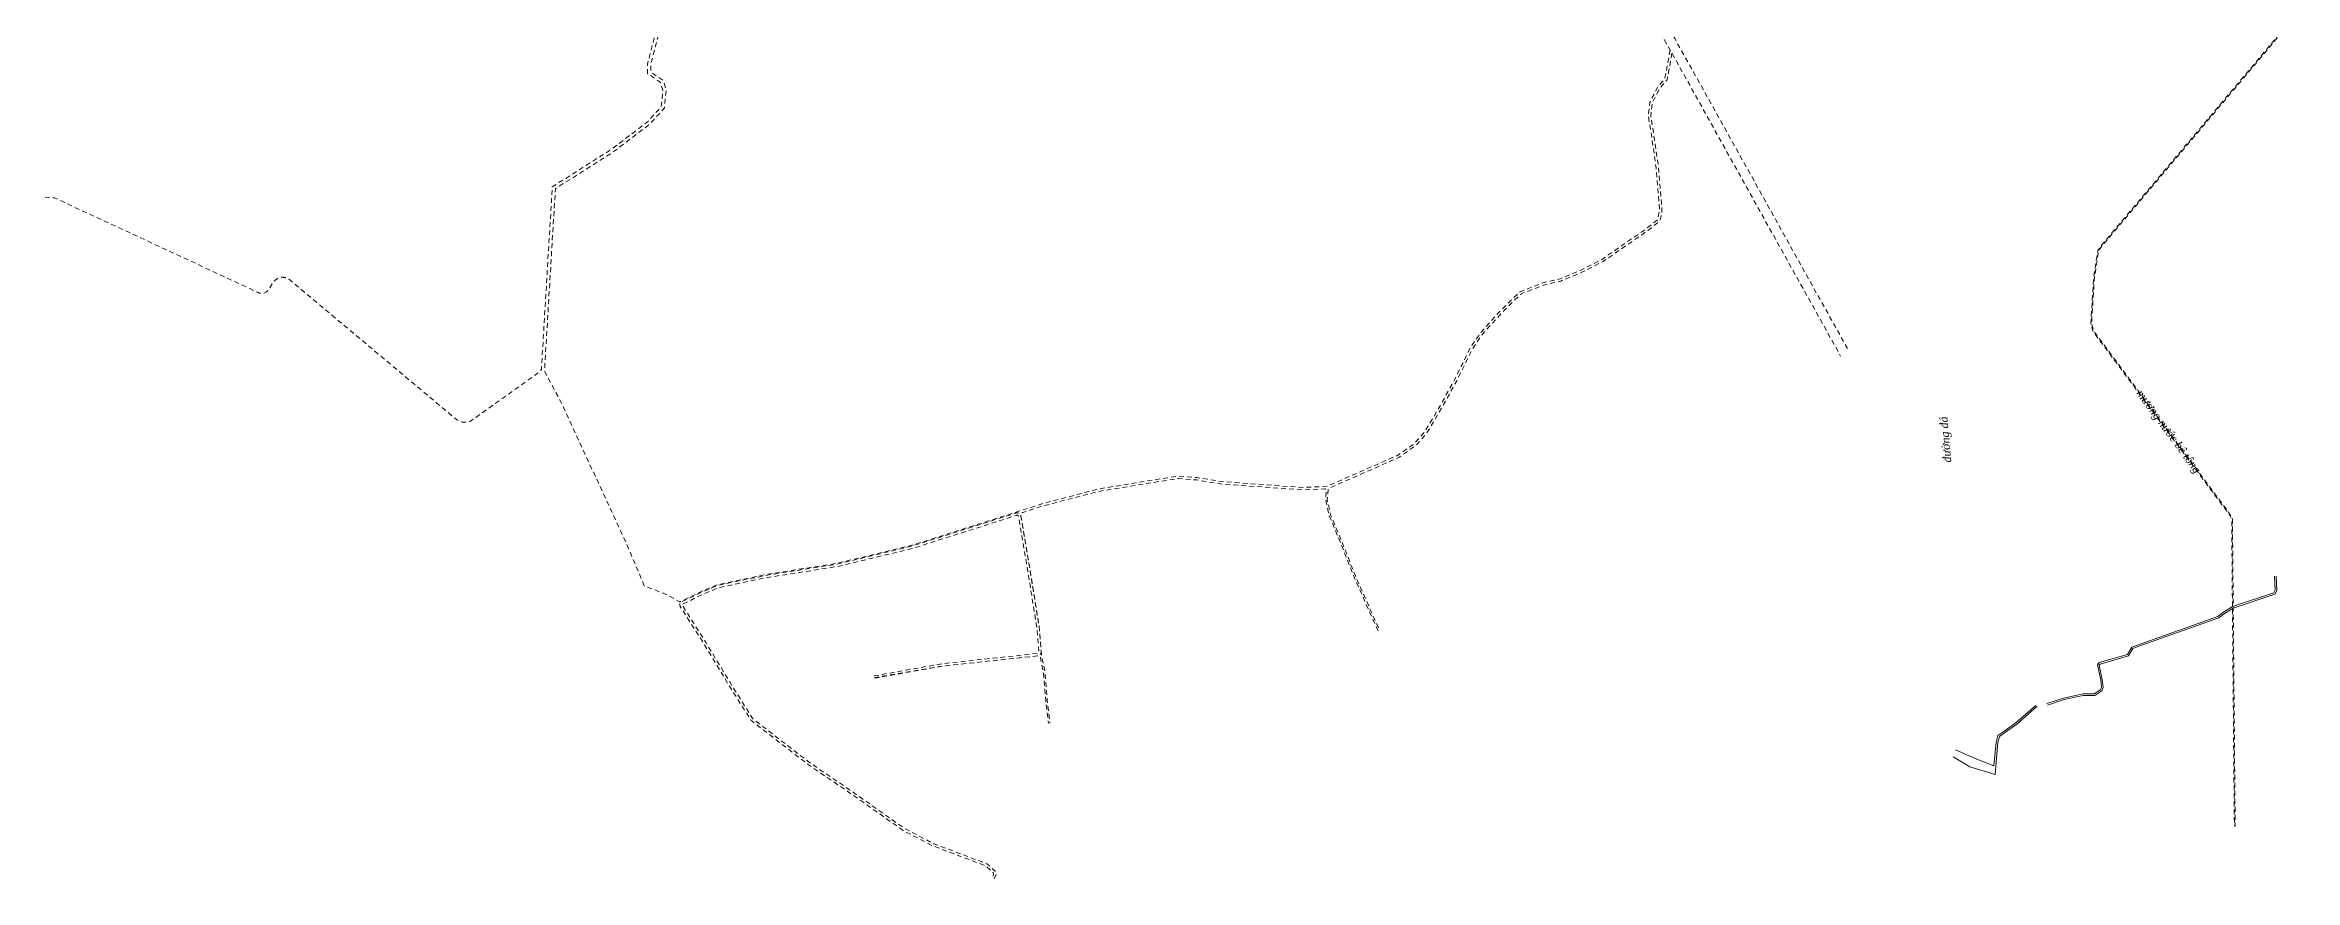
# Model space of a CAD drawing. Header units: metres. Extents: x 556238 to 587446, y 1177111 to 1219372.
# Drawn here: x 563412 to 566224, y 1207316 to 1208358 of the extents above; entities that cross this region are included whole.
import ezdxf

# ---------------------------------------------------------------- set-up
doc = ezdxf.new("R2010")
doc.units = ezdxf.units.M
doc.header["$MEASUREMENT"] = 0
doc.linetypes.add('Xr_Nen GT$0$MON', pattern=[10, 6, -4])
for name, color, linetype, lineweight in [('Xr_Nen GT$0$DUONG DAT', 250, 'Continuous', 0), ('Xr_Nen GT$0$DUONG_DA', 38, 'Xr_Nen GT$0$MON', 0), ('Xr_Nen GT$1$SONG_HO', 250, 'Continuous', 0)]:
    doc.layers.add(name, color=color, linetype=linetype, lineweight=lineweight)
doc.styles.add('Xr_Nen GT$0$ROMANS', font='romans.shx')
doc.linetypes.add('Xr_Nen GT$0$TL_P', pattern='A,2,[130,ltypeshp.shx,S=1,R=0,X=0,Y=-1],2', length=4)
doc.linetypes.add('Xr_Nen GT$1$TL_T', pattern='A,2,[130,ltypeshp.shx,S=1,R=0,X=0,Y=1],2', length=4)

msp = doc.modelspace()

# ---------------------------------------------------------------- linework, layer by layer
at = {"layer": 'Xr_Nen GT$0$DUONG DAT', "linetype": 'Xr_Nen GT$0$MON', "flags": 128}
for points in [[(564776.31053, 1209531.62446), (564987.70037, 1209154.64271), (565096.45094, 1208968.73083), (565159.54654, 1208854.82584), (565344.33031, 1208525.05), (565438.92587, 1208360.10299), (565656.37796, 1207969.92112)], [(564790.76675, 1209536.61582), (564998.11363, 1209160.60729), (565106.87994, 1208974.66848), (565170.02946, 1208860.66616), (565354.76969, 1208530.968), (565449.37213, 1208366.00901), (565666.86004, 1207975.76288)]]:
    msp.add_lwpolyline(points, dxfattribs=at)
at = {"layer": 'Xr_Nen GT$0$DUONG_DA', "flags": 128}
for points in [[(563412.15863, 1208168.50605), (563423.93405, 1208167.52158), (563526.5481, 1208120.0318), (563678.76217, 1208049.15148, 0.3726979893), (563691.35039, 1208052.73995), (563697.41721, 1208062.00808, -0.4491816587), (563718.12295, 1208065.07088), (563926.62801, 1207890.51822, 0.2400241145), (563943.51652, 1207888.32105), (564030.14426, 1207950.08161, 0.2267165757), (564032.65051, 1207954.60944), (564046.18782, 1208181.29964), (564119.73448, 1208227.85145), (564165.86531, 1208263.01687), (564182.3674, 1208281.47764), (564184.3664, 1208302.03327), (564181.33452, 1208311.76753), (564165.37633, 1208322.6164), (564165.11053, 1208334.60615), (564178.81725, 1208387.45245), (564205.08699, 1208463.23843), (564231.20605, 1208539.5989), (564249.15146, 1208593.36763), (564282.63011, 1208647.93084), (564325.01971, 1208728.0049), (564361.95788, 1208802.48109), (564388.26494, 1208854.06992), (564460.44505, 1208996.66106), (564509.21937, 1209093.60786), (564546.51345, 1209167.64792), (564667.26496, 1209398.80101), (564707.61788, 1209484.59911), (564732.91647, 1209517.84122)], [(565443.29708, 1208352.25957), (565436.75747, 1208316.78631, -0.1311132214), (565436.31541, 1208315.85469), (565427.58224, 1208305.56558, 0.0572942995), (565427.32832, 1208305.18579), (565418.2617, 1208287.54963, 0.0898285838), (565418.05398, 1208286.86769), (565416.06028, 1208269.83268, 0.0694559059), (565416.07255, 1208269.27984), (565420.85954, 1208239.78064, -0.0056794194), (565420.86631, 1208239.73571), (565425.69768, 1208204.98794, -0.0127054441), (565425.70911, 1208204.88696), (565429.53567, 1208161.18443, -0.0109924772), (565429.54142, 1208161.09669), (565429.98484, 1208150.87851, -0.0649338688), (565429.94025, 1208150.36314), (565427.86119, 1208140.8882, -0.1743486786), (565427.14075, 1208139.7422), (565412.66673, 1208128.40788, -0.0155313306), (565412.5666, 1208128.33437), (565384.09215, 1208108.76107, 0.0014666531), (565384.0825, 1208108.7544), (565358.12165, 1208090.68377, -0.0343991561), (565357.8858, 1208090.54261), (565330.93445, 1208076.83384, -0.020427937), (565330.78595, 1208076.76579), (565305.83219, 1208066.54218, -0.0390197928), (565305.53545, 1208066.44685), (565284.2572, 1208061.40085, 0.0355290325), (565283.98633, 1208061.31591), (565255.61558, 1208050.15175, 0.0998433702), (565254.95143, 1208049.72236), (565232.04008, 1208027.3743, 0.0146457208), (565231.95866, 1208027.29009), (565206.61291, 1207999.49083, 0.0369904299), (565206.43048, 1207999.25834), (565193.54495, 1207980.07037, 0.0326393593), (565193.41396, 1207979.84481), (565173.89757, 1207940.53841, -0.0114923553), (565173.85481, 1207940.45704), (565155.70179, 1207907.76068, -0.0061362859), (565155.67744, 1207907.71806), (565136.51608, 1207875.11745, -0.0489807544), (565136.28602, 1207874.80142), (565123.94508, 1207860.93172, -0.0569163372), (565123.60686, 1207860.62907), (565103.17562, 1207846.15874, -0.0508005817), (565102.82278, 1207845.95918), (565014.91766, 1207807.41687, -0.0914150314), (565014.21165, 1207807.25091), (564984.36812, 1207805.80045, -0.0302682951), (564984.12621, 1207805.80334), (564883.90972, 1207813.07901, -0.0214639496), (564883.73923, 1207813.09877), (564851.97535, 1207818.16991, 0.0211271487), (564851.80755, 1207818.18947), (564828.91261, 1207819.88263, 0.0559243391), (564828.46693, 1207819.86573), (564801.68989, 1207815.82848, 0.003065035), (564801.66567, 1207815.82467), (564728.15771, 1207803.81822, 0.0238087961), (564727.97151, 1207803.77863), (564659.53663, 1207785.78415, 0.0130057782), (564659.43675, 1207785.75508), (564568.29476, 1207756.64589, -0.0004689874), (564568.29119, 1207756.64475), (564495.84144, 1207733.65523, -0.0177527543), (564495.70468, 1207733.61712), (564401.85811, 1207711.02261, -0.0203011418), (564401.69887, 1207710.99104), (564314.91793, 1207697.42499, 0.0123564814), (564314.82068, 1207697.40732), (564253.43023, 1207684.6754, 0.0470012725), (564253.07163, 1207684.56509), (564234.90227, 1207677.0463, 0.0146116083), (564234.79564, 1207676.99848), (564206.51104, 1207663.30745, -0.2452221019), (564204.66138, 1207663.36324), (564189.11383, 1207672.08245), (564161.1386, 1207682.95082), (564138.97298, 1207735.76214), (564084.21861, 1207853.68754), (564056.89198, 1207912.66193), (564036.44897, 1207951.11522), (564050.05856, 1208179.01571), (564122.02093, 1208224.56475), (564168.59345, 1208260.06686), (564186.22193, 1208279.78771), (564188.42588, 1208302.45083), (564184.73828, 1208314.29036), (564169.32967, 1208324.7656), (564169.12186, 1208334.13953), (564182.649, 1208386.29345), (564208.86906, 1208461.93611), (564234.99559, 1208538.31843), (564252.80059, 1208591.66645), (564286.10589, 1208645.94716), (564328.57966, 1208726.1802), (564365.53144, 1208800.68382), (564391.83106, 1208852.25808), (564464.0161, 1208994.85892), (564512.79263, 1209091.81014), (564550.07255, 1209165.82208), (564670.84904, 1209397.02299), (564711.05733, 1209482.51359), (564736.09953, 1209515.41878)], [(566232.94567, 1209329.74485), (566373.44816, 1209382.49057, -0.3470842742), (566376.98057, 1209381.3331), (566619.35651, 1209016.18801), (566606.13032, 1209003.50111), (566354.51633, 1208515.0263), (566347.92276, 1208506.82637), (566335.82678, 1208498.22342), (566293.4986, 1208478.02446), (566164.784, 1208324.46118), (565980.77309, 1208106.31231), (565977.92301, 1208101.93454), (565972.60348, 1208068.92442), (565969.0108, 1208011.14559), (565971.52412, 1208001.01564), (566142.48189, 1207771.50233), (566145.05559, 1207766.61978), (566148.4714, 1207382.69768), (566149.47137, 1207382.70658), (566146.05339, 1207766.87137), (566143.33028, 1207772.03738), (565972.44625, 1208001.45169), (565970.01842, 1208011.23708), (565973.59852, 1208068.81358), (565978.87659, 1208101.5664), (565981.57738, 1208105.71485), (566165.54939, 1208323.81761), (566294.1254, 1208477.21554), (566336.3357, 1208497.35825), (566348.61525, 1208506.09176), (566355.35901, 1208514.47848), (566606.94293, 1209002.8949), (566619.91848, 1209015.34138), (566792.59446, 1208755.20091), (566797.7699, 1208749.77157), (566803.40326, 1208746.14623), (566845.23536, 1208724.98067), (567033.47499, 1208625.82317), (567051.35002, 1208613.65574), (567067.08912, 1208599.04354), (567089.35446, 1208578.08128)], [(565445.58937, 1208348.14645), (565439.56264, 1208315.45524, -0.1311132214), (565439.12058, 1208314.52362), (565430.09262, 1208303.88721, 0.0572942995), (565429.8387, 1208303.50742), (565421.17821, 1208286.66123, 0.0898285838), (565420.97048, 1208285.97929), (565419.08862, 1208269.89987, 0.0694559059), (565419.10089, 1208269.34703), (565423.82626, 1208240.22754, -0.0056794194), (565423.83303, 1208240.18261), (565428.6796, 1208205.32558, -0.0127054441), (565428.69103, 1208205.22459), (565432.52999, 1208161.3804, -0.0109924772), (565432.53574, 1208161.29266), (565432.99898, 1208150.61769, -0.0649338688), (565432.95439, 1208150.10232), (565430.56024, 1208139.1914, -0.1743486786), (565429.8398, 1208138.04541), (565414.44296, 1208125.98844, -0.0155313306), (565414.34283, 1208125.91493), (565385.79882, 1208106.29382, 0.0014666531), (565385.78917, 1208106.28714), (565359.66594, 1208088.10349, -0.0343991561), (565359.43009, 1208087.96233), (565332.18527, 1208074.10428, -0.020427937), (565332.03677, 1208074.03623), (565306.75257, 1208063.67724, -0.0390197928), (565306.45583, 1208063.58191), (565285.15712, 1208058.53106, 0.0355290325), (565284.88625, 1208058.44612), (565257.27718, 1208047.58168, 0.0998433702), (565256.61303, 1208047.1523), (565234.19776, 1208025.28812, 0.0146457208), (565234.11633, 1208025.20391), (565208.97954, 1207997.63383, 0.0369904299), (565208.79711, 1207997.40134), (565196.14478, 1207978.56063, 0.0326393593), (565196.01379, 1207978.33507), (565176.55392, 1207939.14249, -0.0114923553), (565176.51115, 1207939.06112), (565158.30679, 1207906.27227, -0.0061362859), (565158.28244, 1207906.22965), (565138.95315, 1207873.34333, -0.0489807544), (565138.72308, 1207873.0273), (565125.95858, 1207858.68156, -0.0569163372), (565125.62036, 1207858.37891), (565104.66015, 1207843.53394, -0.0508005817), (565104.30731, 1207843.33439), (565016.94622, 1207805.03061, 0.2781469128), (565015.75457, 1207803.34367), (565014.77913, 1207789.89948), (565018.96562, 1207771.46171), (565033.96457, 1207735.73547), (565050.99997, 1207692.57491), (565080.0284, 1207627.67389)], [(565078.20269, 1207626.85731), (565049.15603, 1207691.79909), (565032.11215, 1207734.98115), (565017.05393, 1207770.84854), (565012.76282, 1207789.74711), (565013.65009, 1207801.97603, 0.4501119203), (565011.55824, 1207804.1184), (564984.33219, 1207802.79516, -0.0302682951), (564984.09028, 1207802.79805), (564883.56399, 1207810.09622, -0.0214639496), (564883.3935, 1207810.11598), (564851.62762, 1207815.18743, 0.0211271487), (564851.45982, 1207815.207), (564829.02703, 1207816.86598, 0.0559243391), (564828.58135, 1207816.84907), (564802.15534, 1207812.86475, 0.0030650351), (564802.13111, 1207812.86094), (564728.78237, 1207800.8805, 0.0238087961), (564728.59617, 1207800.84091), (564660.37501, 1207782.90262, 0.0130057782), (564660.27513, 1207782.87355), (564633.73996, 1207774.39868, 0.3737225248), (564631.6954, 1207771.03646), (564641.81475, 1207711.71105, -0.0024336889), (564641.81952, 1207711.68224), (564654.52549, 1207632.55283, -0.0188907984), (564654.55294, 1207632.32789), (564657.4938, 1207597.25685, 0.0291857841), (564657.54333, 1207596.91044), (564661.77398, 1207576.07943, -0.0290421658), (564661.82337, 1207575.73473), (564664.83162, 1207540.10566, 0.009710233), (564664.84367, 1207539.98977), (564668.36565, 1207511.51729)], [(564448.71063, 1207567.56282), (564534.94883, 1207582.84838, -0.0066840357), (564534.97537, 1207582.85159), (564652.73948, 1207595.52804, 0.4073264791), (564657.18687, 1207600.91713), (564654.55926, 1207632.25256, 0.0188907984), (564654.51351, 1207632.62746), (564641.82107, 1207711.67263, 0.0024336889), (564641.81312, 1207711.72065), (564631.88523, 1207769.92356, 0.45589809), (564625.43521, 1207773.84581), (564568.59633, 1207755.69244), (564496.04234, 1207732.66984), (564401.97371, 1207710.02186), (564315.14563, 1207696.44845, 0.0123564814), (564314.95115, 1207696.4131), (564253.91004, 1207683.75363, 0.0470012725), (564253.19284, 1207683.53301), (564235.36567, 1207676.15582, 0.0146116083), (564235.1524, 1207676.06018), (564207.8281, 1207662.83398, 0.4476086647), (564206.1892, 1207657.09713), (564235.91133, 1207610.0521), (564272.76071, 1207549.34332, 0.0053677887), (564272.80606, 1207549.27039), (564294.46631, 1207515.25404, 0.0869007756), (564295.3972, 1207514.23531), (564365.98012, 1207459.78811, 0.0149721916), (564366.17405, 1207459.64756), (564415.89199, 1207425.83995), (564484.55836, 1207377.59116, 0.0328983714), (564485.00752, 1207377.3178), (564521.51273, 1207358.26823, 0.0297970826), (564521.94739, 1207358.0734), (564587.94592, 1207333.09514), (564596.73487, 1207325.194, -0.326660974), (564597.4631, 1207321.7277), (564595.24315, 1207316.81469)], [(564448.18705, 1207570.51678), (564534.46607, 1207585.80957, -0.0118673421), (564534.6543, 1207585.83436), (564652.41841, 1207598.51081, 0.4073264791), (564654.19736, 1207600.66644), (564651.56975, 1207632.00188, 0.0188907984), (564651.55145, 1207632.15184), (564638.85901, 1207711.19701, 0.0024336889), (564638.85583, 1207711.21622), (564628.92795, 1207769.41913, 0.4558980899), (564626.34794, 1207770.98802), (564569.50905, 1207752.83466, -0.0004689874), (564569.50369, 1207752.83295), (564496.9497, 1207729.81035, -0.0177527543), (564496.74455, 1207729.75318), (564402.67592, 1207707.10521, -0.0203011418), (564402.43706, 1207707.05786), (564315.60898, 1207693.48444, 0.0123564814), (564315.56036, 1207693.47561), (564254.51925, 1207680.81614, 0.0470012725), (564254.33995, 1207680.76098), (564236.51278, 1207673.3838, 0.0146116083), (564236.45946, 1207673.35988), (564209.13516, 1207660.13368, 0.4476086647), (564208.72544, 1207658.69947), (564238.44757, 1207611.65445, -0.0044800337), (564238.47587, 1207611.60874), (564275.32525, 1207550.89996, 0.0053677887), (564275.33659, 1207550.88173), (564296.99684, 1207516.86538, 0.0869007756), (564297.22956, 1207516.6107), (564367.81248, 1207462.16349, 0.0149721916), (564367.86096, 1207462.12836), (564417.5789, 1207428.32074, -0.0038343052), (564417.61675, 1207428.29458), (564486.28312, 1207380.04579, 0.0328983714), (564486.39541, 1207379.97745), (564522.90062, 1207360.92789, 0.0297970826), (564523.00929, 1207360.87918), (564589.00781, 1207335.90092, -0.0928775181), (564589.95156, 1207335.32615), (564600.37236, 1207325.95801, -0.3299621047), (564601.08567, 1207322.4592), (564597.98516, 1207315.59739)], [(564448.69604, 1207568.49227), (564534.8814, 1207582.83808, -0.0118673421), (564535.02257, 1207582.85667), (564653.001, 1207595.55619, -0.3871895654), (564656.26206, 1207593.17051), (564659.79086, 1207575.79531, -0.0290421658), (564659.84024, 1207575.45061), (564662.84198, 1207539.89868, 0.009710233), (564662.85403, 1207539.7828), (564666.38078, 1207511.27176)]]:
    msp.add_lwpolyline(points, format="xyb", dxfattribs=at)
at = {"layer": 'Xr_Nen GT$1$SONG_HO', "linetype": 'Xr_Nen GT$0$TL_P', "ltscale": 0.5, "flags": 128}
for points in [[(565914.27681, 1207535.88475), (565935.10484, 1207542.80126), (565959.31295, 1207547.92065), (565973.29887, 1207547.92065), (565981.13724, 1207553.07752), (565982.34856, 1207556.41606), (565981.36015, 1207565.41132), (565977.44374, 1207584.2397), (565979.46246, 1207587.02879), (566014.96681, 1207597.13188), (566020.11103, 1207606.33137), (566023.72789, 1207607.74937), (566127.99489, 1207644.6835), (566133.49944, 1207649.09988), (566146.03139, 1207656.94466), (566197.66852, 1207674.09197), (566199.33487, 1207677.49541), (566198.57487, 1207695.05351)], [(565901.5422, 1207532.16528), (565876.76816, 1207510.14579), (565861.32132, 1207499.2497), (565854.72842, 1207494.59912), (565852.65767, 1207487.5298), (565849.5924, 1207447.35814), (565817.92014, 1207457.06102), (565797.03251, 1207469.54493)]]:
    msp.add_lwpolyline(points, dxfattribs=at)
at = {"layer": 'Xr_Nen GT$1$SONG_HO', "linetype": 'Xr_Nen GT$1$TL_T', "ltscale": 0.5, "flags": 128}
for points in [[(565914.90712, 1207533.98667), (565935.62854, 1207540.86778), (565959.52211, 1207545.92065), (565973.89778, 1207545.92065), (565982.79094, 1207551.77148), (565984.38745, 1207556.17164), (565983.33773, 1207565.72491), (565979.58167, 1207583.78241), (565980.67633, 1207585.29481), (566016.30907, 1207595.43444), (566021.50735, 1207604.73059), (566024.42699, 1207605.87524), (566128.98214, 1207642.91144), (566134.75103, 1207647.53991), (566146.8893, 1207655.12216), (566199.09559, 1207672.45848), (566201.35501, 1207677.07323), (566200.57464, 1207695.1021)], [(565900.21354, 1207533.66016), (565875.5235, 1207511.71532), (565860.16848, 1207500.88401), (565853.00527, 1207495.83113), (565850.68468, 1207487.90891), (565847.85167, 1207458.09164), (565824.36792, 1207467.23067), (565799.91274, 1207478.30709)]]:
    msp.add_lwpolyline(points, dxfattribs=at)

# ---------------------------------------------------------------- texts
at = {"layer": 'Xr_Nen GT$0$DUONG_DA', "char_height": 10, "attachment_point": 1, "style": 'Xr_Nen GT$0$ROMANS'}
for s, insert, rotation in [('{\\fTimes New Roman|b0|i1|c0|p18;mương nước bê tông }', (566033.57499, 1207929.34839), 306.24238485), ('{\\fTimes New Roman|b0|i1|c0|p18;đường đá }', (565784.78946, 1207836.37678), 95.11389847)]:
    msp.add_mtext_dynamic_manual_height_columns(s, width=183.3391287, gutter_width=100, heights=[0], dxfattribs=dict(at, insert=insert, rotation=rotation))

doc.saveas('drawing.dxf')
